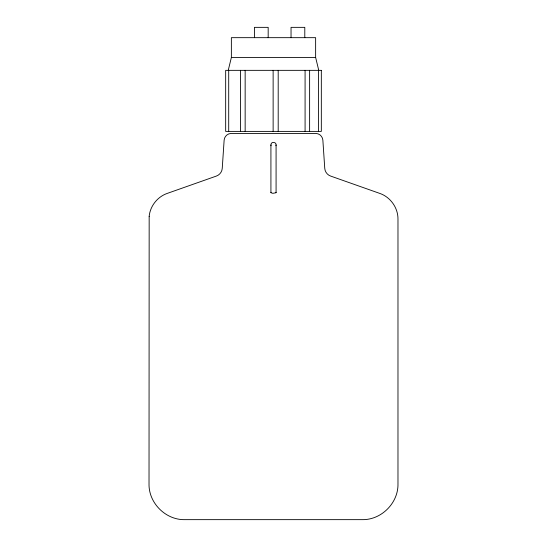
<?xml version="1.0" encoding="UTF-8"?>
<svg xmlns="http://www.w3.org/2000/svg" width="547" height="547" viewBox="0 0 547 547"><rect width="100%" height="100%" fill="white"/><g stroke="black" fill="none" stroke-linecap="round" stroke-linejoin="round"><path stroke-width="0.82" d="M275.989 145.714C277.233 141.892 270.717 140.921 270.922 144.962L270.922 192.53M228.249 70.344L231.367 57.449L231.367 37.668L315.633 37.668L315.633 57.449L318.751 70.344M231.367 57.449L315.633 57.449M270.922 144.962L271.011 145.714M318.539 70.344L318.539 131.396M309.616 70.344L309.616 131.396M305.082 70.344L305.082 131.396M304.795 37.668L304.795 27.35L291.038 27.35L291.038 37.668M278.197 70.344L278.197 131.396M276.078 144.962L276.078 192.53M273.131 70.344L273.131 131.396M268.174 37.668L268.174 27.35L254.41 27.35L254.41 37.668M245.152 70.344L245.152 131.396M240.468 70.344L240.468 131.396M228.708 70.344L228.708 131.396M275.989 192.291A2.892 0.964 2.7 0 1 275.989 192.763L272.83 193.317L271.011 192.763A2.892 0.964 -2.7 0 1 271.011 192.291M149.167 216.352L149.023 483.904C148.62 503.014 165.659 520.053 184.77 519.65L362.23 519.65C381.341 520.053 398.38 503.014 397.977 483.904L397.977 219.156C398.1 207.846 390.455 197.05 379.762 193.406L330.627 176.066C327.359 174.951 324.952 171.779 324.754 168.332L322.867 140.182C322.689 136.695 319.687 133.666 316.2 133.468L230.8 133.468C227.313 133.666 224.311 136.695 224.133 140.182L222.246 168.332C222.048 171.779 219.641 174.951 216.373 176.066L167.238 193.406C157.468 196.77 150.151 206.062 149.167 216.352M321.328 70.344L225.672 70.344L225.672 131.396L321.328 131.396L321.328 70.344"/></g></svg>
